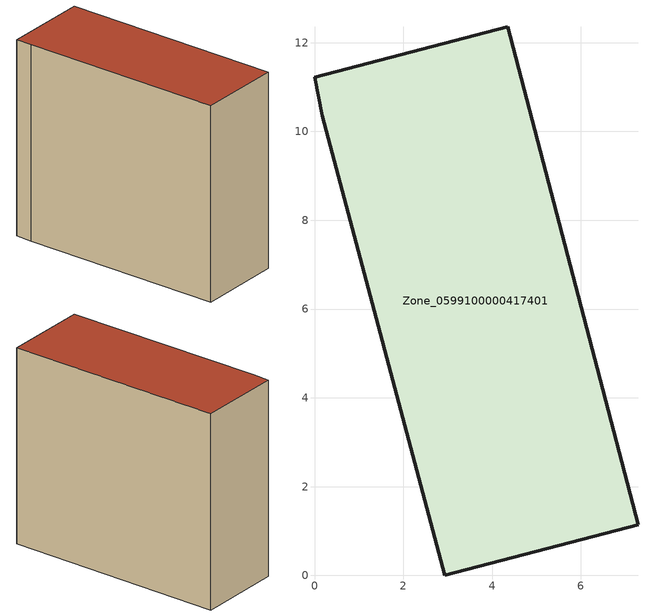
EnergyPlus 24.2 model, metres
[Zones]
Zone_0599100000417401
 floor ground (C_G): 4.36,12.36 7.29,1.14 2.93,0 0.18,10.35 0,11.23 z0
 wall outside (C_F): 2.93,0 7.29,1.14 4.36,12.36 0,11.23 0.18,10.35 2.93,0 z0:10.44
 roof outside (C_R): 7.29,1.14 4.36,12.36 0,11.23 0.18,10.35 2.93,0 z10.44
[BUILDING]
Pand.0599100000417401: North Axis=0; Terrain=City; Loads Convergence Tolerance Value=0.04; Temperature Convergence Tolerance Value=0.4; Solar Distribution=FullExterior; Maximum Number of Warmup Days=25; Minimum Number of Warmup Days=1
[Site:Location]
Rotterdam.The.Hague.AP_ZH_NLD Design_Conditions: Latitude=51.96; Longitude=4.45; Time Zone=1; Elevation=-4.5
[SITE:GROUNDTEMPERATURE:BUILDINGSURFACE]
18, 18, 18, 18, 18, 18, 18, 18, 18, 18, 18, 18
[MATERIAL] Thermal Absorptance=0.9; Solar Absorptance=0.7; Visible Absorptance=0.7
Name | Roughness | Thickness | Conductivity | Density | Specific Heat
G.TI.1992-2005 | MediumSmooth | 0.15 | 0.06 | 540 | 1210
F.TI.1992-2005 | Rough | 0.3 | 0.12 | 1920 | 840
R.TI.1992-2005 | MediumRough | 0.2 | 0.08 | 1500 | 1000
[CONSTRUCTION]
C_G: G.TI.1992-2005
C_F: F.TI.1992-2005
C_R: R.TI.1992-2005
[ZONE]
Zone_0599100000417401: Type=1; Multiplier=1; Ceiling Height=Autocalculate; Volume=Autocalculate; Floor Area=autocalculate; Part of Total Floor Area=Yes
[ZONEINFILTRATION:DESIGNFLOWRATE]
Infil_Zone_0599100000417401: Zone or ZoneList or Space or SpaceList=Zone_0599100000417401; Schedule=AlwaysOn; Design Flow Rate Calculation Method=Flow/Area; Flow Rate per Floor Area=0.0015; Constant Term Coefficient=1; Temperature Term Coefficient=0; Velocity Term Coefficient=0; Velocity Squared Term Coefficient=0
[HVACTEMPLATE:ZONE:IDEALLOADSAIRSYSTEM]
Zone_0599100000417401: Maximum Heating Supply Air Temperature=50; Minimum Cooling Supply Air Temperature=13; Maximum Heating Supply Air Humidity Ratio=0.0156; Minimum Cooling Supply Air Humidity Ratio=0.0077; Heating Limit=NoLimit; Cooling Limit=NoLimit; Dehumidification Control Type=ConstantSensibleHeatRatio; Cooling Sensible Heat Ratio=0.7; Dehumidification Setpoint=60; Humidification Control Type=None; Humidification Setpoint=30; Outdoor Air Method=None; Outdoor Air Flow Rate per Person=0.00944; Outdoor Air Flow Rate per Zone Floor Area=0; Outdoor Air Flow Rate per Zone=0; Demand Controlled Ventilation Type=None; Outdoor Air Economizer Type=NoEconomizer; Heat Recovery Type=None; Sensible Heat Recovery Effectiveness=0.7; Latent Heat Recovery Effectiveness=0.65
[ZONECONTROL:THERMOSTAT]
ThermostatControl_Zone_0599100000417401: Zone or ZoneList=Zone_0599100000417401; Control Type Schedule=DualSetpointControlType; Control 1=Thermostat_Zone_0599100000417401; Temperature Difference Between Cutout And Setpoint=0
[THERMOSTATSETPOINT:DUALSETPOINT]
Thermostat_Zone_0599100000417401: Heating Setpoint Temperature Schedule=HeatingSetpoint_Zone_0599100000417401; Cooling Setpoint Temperature Schedule=CoolingSetpoint_Zone_0599100000417401
[SCHEDULE:COMPACT]
HeatingSetpoint_Zone_0599100000417401: Through: 12/31, For: AllDays, Until: 24:00, 21
CoolingSetpoint_Zone_0599100000417401: Through: 12/31, For: AllDays, Until: 24:00, 24
DualSetpointControlType: Through: 12/31, For: AllDays, Until: 24:00, 4
AlwaysOn: Through: 12/31, For: AllDays, Until: 24:00, 1
